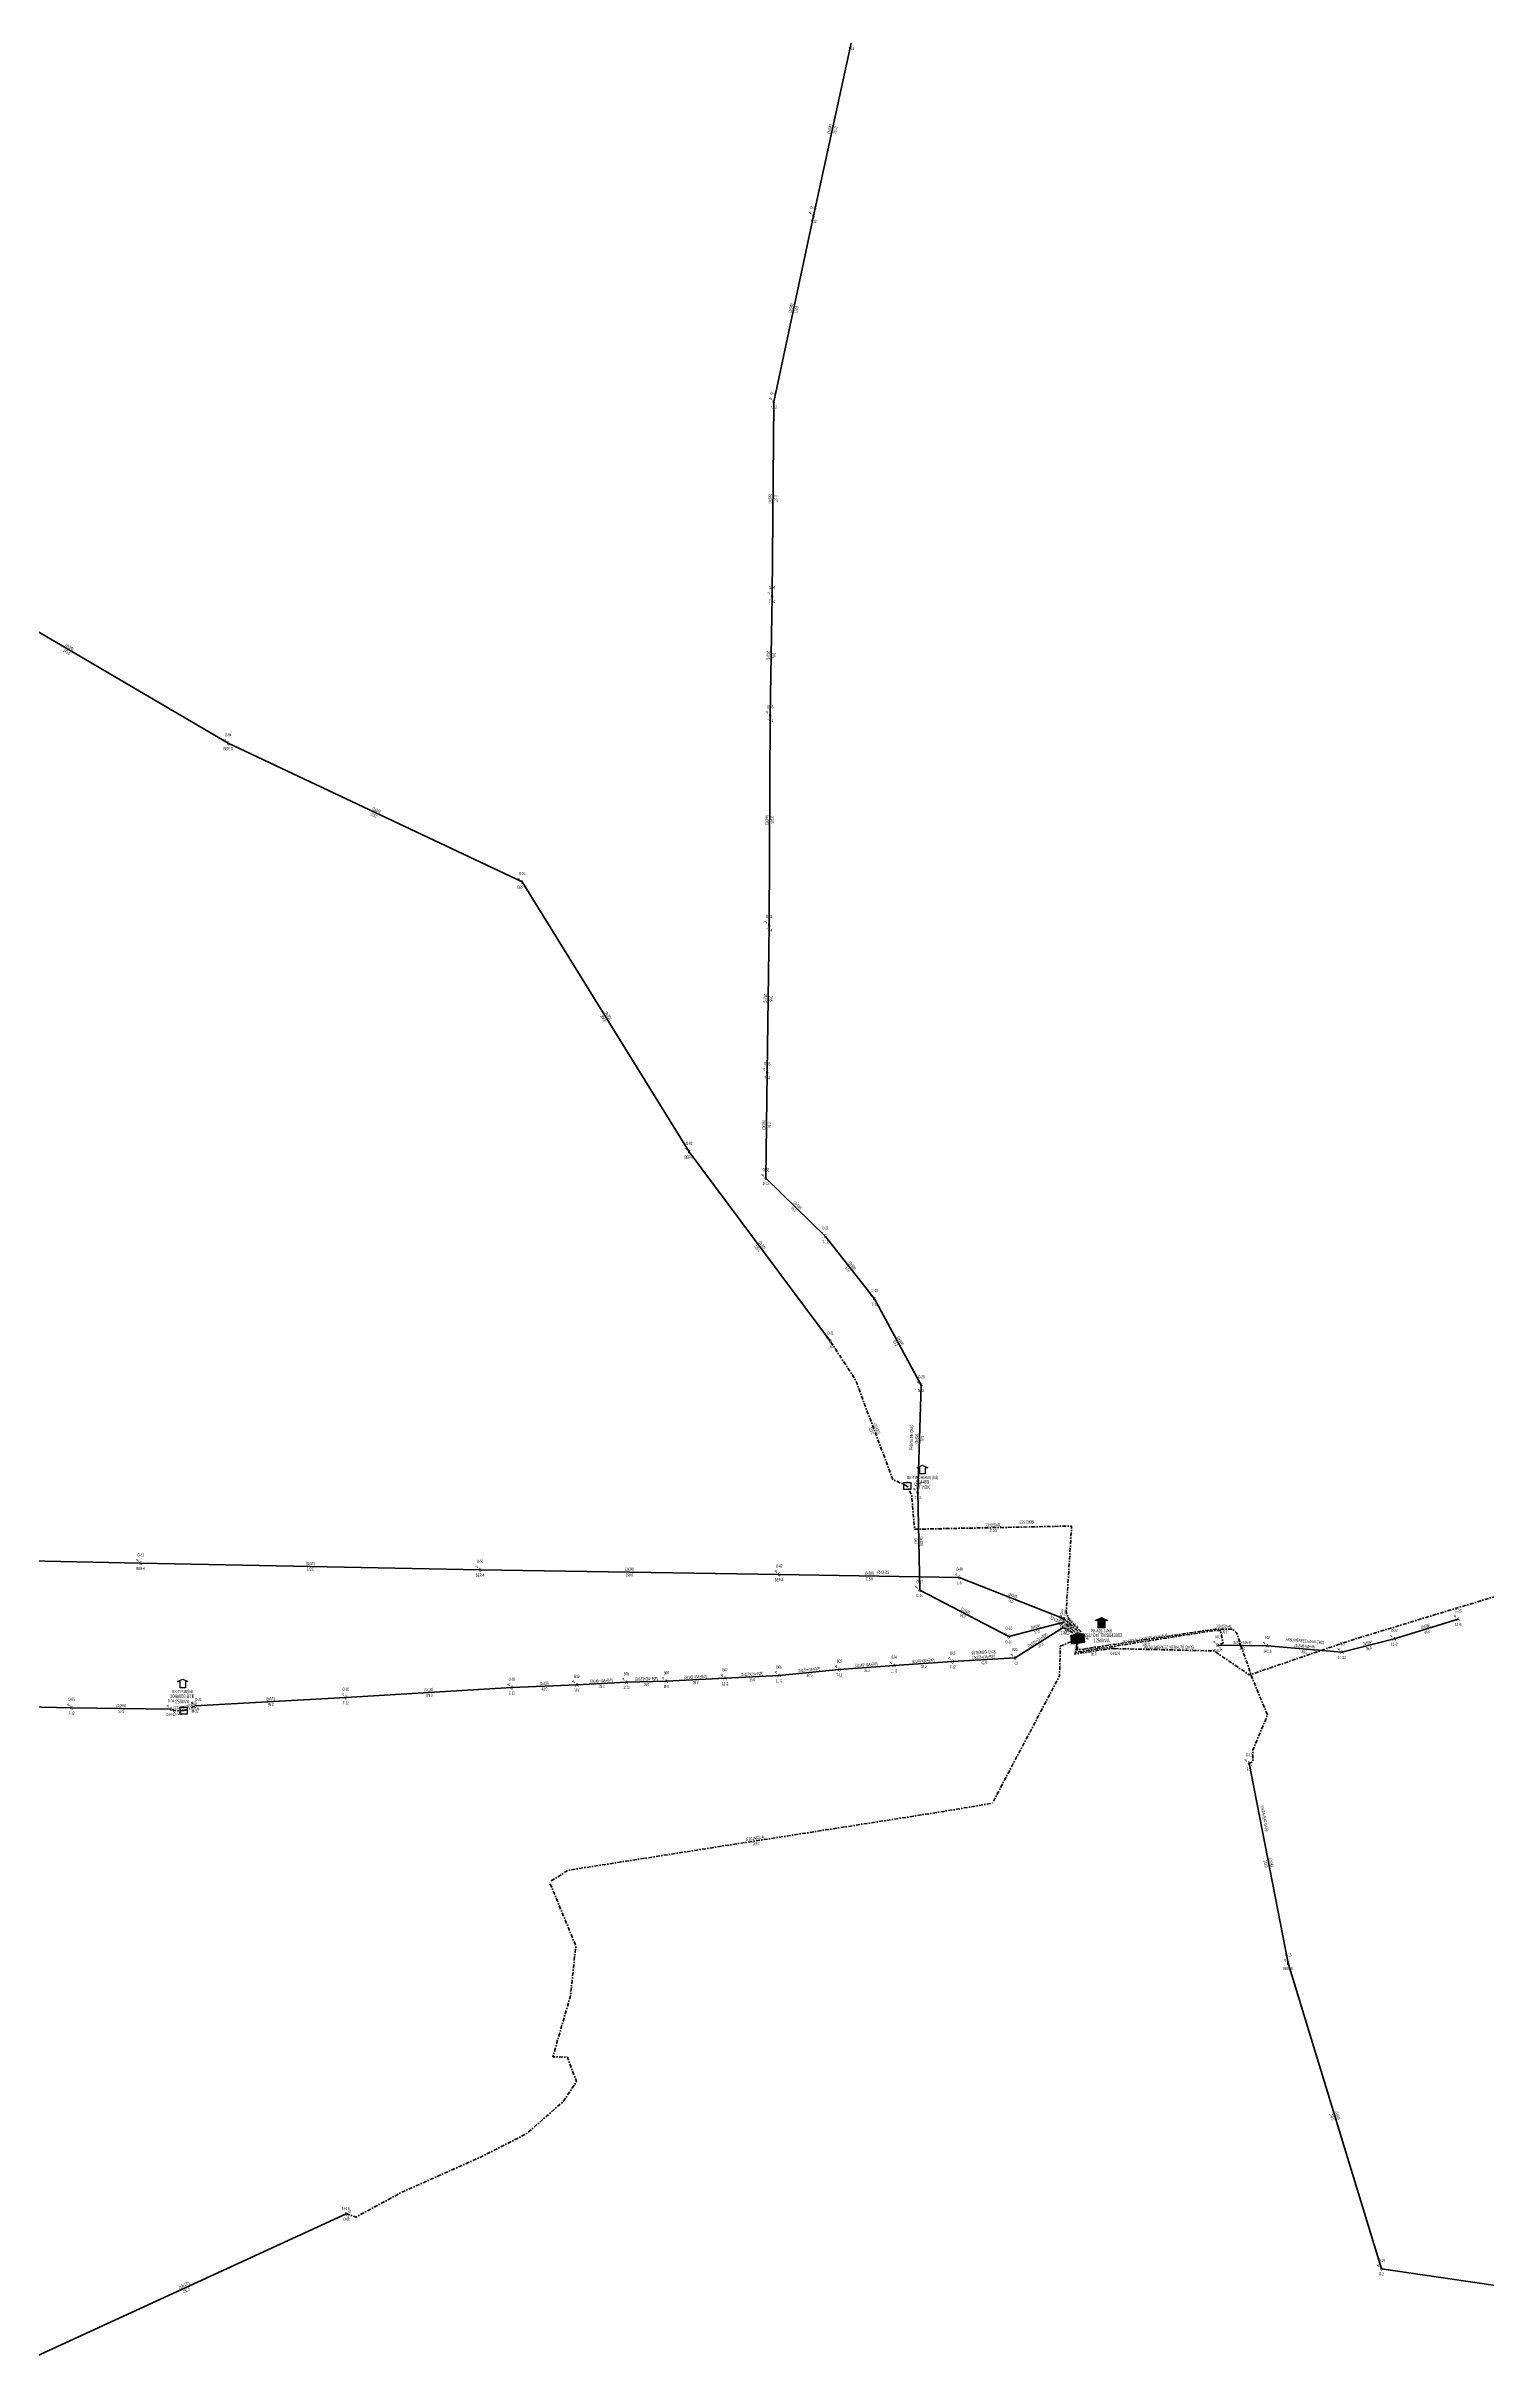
# Model space of a CAD drawing. Header units: millimetres. Extents: x 575398 to 593980, y 4181204 to 4193824.
# Drawn here: x 591706 to 592649, y 4185334 to 4186850 of the extents above; entities that cross this region are included whole.
import ezdxf
from ezdxf.enums import TextEntityAlignment as Align

# ---------------------------------------------------------------- set-up
doc = ezdxf.new("R2010")
doc.units = ezdxf.units.MM
doc.linetypes.add('DASHDOT', pattern=[5, 2.5, -1.25, 0, -1.25])
for name, color, linetype, lineweight in [('DIREK_ENH_MEVCUT', 6, 'Continuous', 25), ('DIREK_ENH_YENI', 6, 'Continuous', 25), ('DIREK_OG_MEVCUT', 16, 'Continuous', 25), ('DIREK_OG_YENI', 10, 'Continuous', 25), ('HAT_ABH_YERALTI_YENI', 10, 'DASHDOT', 80), ('HAT_ENH_HAVAI_YENI', 6, 'Continuous', 70), ('HAT_OG_HAVAI_MEVCUT', 48, 'Continuous', 70), ('HAT_OG_HAVAI_YENI', 1, 'Continuous', 70), ('HAT_OG_YERALTI_MEVCUT', 48, 'DASHDOT', 70), ('HAT_OG_YERALTI_YENI', 1, 'DASHDOT', 70), ('NODE_OG_YENI', 5, 'Continuous', 25), ('TRAFO_MEVCUT', 5, 'Continuous', 30), ('TRAFO_TADILAT_BYSK', 5, 'Continuous', 30), ('TRAFO_YENI', 5, 'Continuous', 30)]:
    doc.layers.add(name, color=color, linetype=linetype, lineweight=lineweight)
doc.styles.add('Direk', font='B_CAD')
doc.styles.get("Standard").update_dxf_attribs({"font": 'Arial'})

# ---------------------------------------------------------------- blocks, each defined once
blk = doc.blocks.new('YENI_BINA_KARE')
blk.add_hatch(color=5).paths.add_polyline_path([(-2.25, -2.25), (2.25, -2.25), (2.25, 2.25), (-2.25, 2.25)])
at = {"layer": 'TRAFO_TADILAT_BYSK', "linetype": 'Continuous'}
for p, q in [((-2.25, -2.25), (-2.25, 2.25)), ((-2.25, 2.25), (2.25, 2.25)), ((0, 1.8), (0, 2.7)), ((2.25, 2.25), (2.25, -2.25)), ((2.25, -2.25), (-2.25, -2.25))]:
    blk.add_line(p, q, dxfattribs=at)
blk = doc.blocks.new('YENI_BETKOSK')
at = {"layer": 'TRAFO_YENI', "linetype": 'Continuous'}
for p, q in [((-3.4, 2), (0, 3.6)), ((-1.8, 2), (-3.4, 2)), ((-1.8, -2), (-1.8, 2)), ((0, 3.6), (3.4, 2)), ((3.4, 2), (1.8, 2)), ((1.8, 2), (1.8, -2)), ((1.8, -2), (-1.8, -2))]:
    blk.add_line(p, q, dxfattribs=at)
for points in [[(-3.4, 2), (-1.8, 2), (-1.8, 2.752941)], [(-1.8, 2.752941), (0, -2), (0, 3.6)], [(-1.8, -2), (-1.8, 2.752941), (0, -2)], [(0, -2), (0, 3.6), (1.8, -2)], [(0, 3.6), (1.8, -2), (1.8, 2.752941)], [(1.8, 2), (1.8, 2.752941), (3.4, 2)]]:
    blk.add_solid(points, dxfattribs=at)
blk = doc.blocks.new('MEV_BINA_KARE')
at = {"layer": 'TRAFO_MEVCUT', "linetype": 'Continuous'}
for p, q in [((-2.25, -2.25), (-2.25, 2.25)), ((-2.25, 2.25), (2.25, 2.25)), ((0, 1.8), (0, 2.7)), ((2.25, 2.25), (2.25, -2.25)), ((2.25, -2.25), (-2.25, -2.25))]:
    blk.add_line(p, q, dxfattribs=at)
blk = doc.blocks.new('MEV_BETKOSK')
at = {"layer": 'TRAFO_MEVCUT', "linetype": 'Continuous'}
for p, q in [((-3.4, 2), (0, 3.6)), ((-1.8, 2), (-3.4, 2)), ((-1.8, -2), (-1.8, 2)), ((0, 3.6), (3.4, 2)), ((3.4, 2), (1.8, 2)), ((1.8, 2), (1.8, -2)), ((1.8, -2), (-1.8, -2))]:
    blk.add_line(p, q, dxfattribs=at)

msp = doc.modelspace()

# ---------------------------------------------------------------- linework, layer by layer
at = {"layer": 'HAT_ABH_YERALTI_YENI', "flags": 128}
msp.add_lwpolyline([(591902.063, 4185430.805), (591908.611113, 4185428.736761), (591938.409359, 4185444.896009), (591990.296853, 4185468.023006), (592020.208292, 4185483.271409), (592044.224789, 4185504.322906), (592052.971538, 4185517.368904), (592046.986906, 4185533.402716), (592037.466292, 4185533.653259), (592048.991246, 4185573.489511), (592052.498841, 4185606.310575), (592035.295831, 4185648.096532), (592047.405551, 4185655.802717), (592293.453038, 4185694.333643), (592325.378662, 4185699.838061), (592369.342829, 4185783.094638), (592369.83382, 4185802.523844), (592381.192, 4185807.343)], dxfattribs=at)
at = {"layer": 'HAT_ENH_HAVAI_YENI'}
msp.add_line((591691.239, 4185333.981), (591902.063, 4185430.805), dxfattribs=at)
at = {"layer": 'HAT_OG_HAVAI_MEVCUT'}
for p, q in [((592208.16, 4186739.2), (592232.94, 4186852.39)), ((592208.16, 4186739.2), (592182.14, 4186617.52)), ((592181.02, 4186490.34), (592182.14, 4186617.52)), ((591615.19, 4186516.8), (591824.8, 4186393.88)), ((592181.02, 4186490.34), (592179.76, 4186412.29)), ((592179.76, 4186412.29), (592179.11, 4186274.91)), ((591824.8, 4186393.88), (592017.32, 4186303.09)), ((592017.32, 4186303.09), (592126.76, 4186126.35)), ((592177.82, 4186178.5), (592179.11, 4186274.91)), ((592176.99, 4186109.13), (592177.82, 4186178.5)), ((592219.27, 4186002.2), (592126.76, 4186126.35)), ((592176.99, 4186109.13), (592215.95, 4186070.92)), ((592248.19, 4186030.03), (592215.95, 4186070.92)), ((592248.19, 4186030.03), (592278.8, 4185973.54)), ((592276.41, 4185903.4), (592278.8, 4185973.54)), ((592277.72, 4185839.29), (592276.41, 4185903.4)), ((591577.29, 4185860.67), (591767.48, 4185856.97)), ((591989.79, 4185852.65), (591767.48, 4185856.97)), ((591989.79, 4185852.65), (592185.65, 4185849.61)), ((592303.7, 4185847.6), (592185.65, 4185849.61)), ((592372.4, 4185820.45), (592303.7, 4185847.6)), ((592336.05, 4185808.85), (592277.72, 4185839.29)), ((592372.05, 4185818.32), (592336.05, 4185808.85)), ((592371.73, 4185814.9), (592340.22, 4185794.88)), ((592588.6, 4185807.3), (592630.5, 4185820.3)), ((592505.46, 4185802.77), (592554.31, 4185798.65)), ((592554.31, 4185798.65), (592588.6, 4185807.3)), ((592111.71, 4185779.66), (592150.3, 4185781.56)), ((592185.66, 4185783.42), (592150.3, 4185781.56)), ((592225.09, 4185787.31), (592185.66, 4185783.42)), ((592225.09, 4185787.31), (592260.94, 4185789.88)), ((592299.31, 4185792.48), (592260.94, 4185789.88)), ((592299.31, 4185792.48), (592340.22, 4185794.88)), ((591803.28, 4185763.55), (591901.86, 4185768.92)), ((591901.86, 4185768.92), (592010.61, 4185775.43)), ((592010.61, 4185775.43), (592053.17, 4185777.33)), ((592085.66, 4185779.01), (592053.17, 4185777.33)), ((592111.71, 4185779.66), (592085.66, 4185779.01)), ((591656.05, 4185763.56), (591722.18, 4185762.24)), ((591787.39, 4185761.34), (591722.18, 4185762.24)), ((592493.44, 4185725.89), (592519.07, 4185594.98)), ((592580.17, 4185394.9), (592519.07, 4185594.98)), ((592580.17, 4185394.9), (592756.43, 4185369.02))]:
    msp.add_line(p, q, dxfattribs=at)
at = {"layer": 'HAT_OG_HAVAI_YENI'}
msp.add_line((592505.46, 4185802.77), (592472.804, 4185803.209), dxfattribs=at)
at = {"layer": 'HAT_OG_YERALTI_MEVCUT', "flags": 128}
for points in [[(592269.576, 4185907.460712), (592260.116989, 4185911.764693), (592235.695526, 4185976.96539), (592219.27, 4186002.2)], [(592405.482346, 4185800.972005), (592470.553688, 4185799.45995), (592493.641966, 4185783.719304), (592562.004778, 4185807.002119), (592645.255482, 4185832.271281), (592741.392671, 4185860.91247), (592812.339131, 4185881.589344), (592916.96428, 4185908.415837), (592959.420321, 4185913.426222), (592996.042203, 4185909.616854), (593092.430532, 4185894.086485), (593239.547675, 4185880.632713), (593297.195539, 4185873.755937), (593398.350978, 4185861.334669), (593459.94933, 4185856.213666), (593469.165435, 4185846.947063)], [(591795.709948, 4185760.39821), (591789.802228, 4185760.531379), (591787.39, 4185761.34)], [(591795.709948, 4185760.39821), (591799.348542, 4185761.559443), (591803.28, 4185763.55)]]:
    msp.add_lwpolyline(points, dxfattribs=at)
at = {"layer": 'HAT_OG_YERALTI_YENI', "flags": 128}
for points in [[(592381.192, 4185807.343), (592383.354689, 4185812.186938), (592375.432935, 4185820.108693), (592373.658115, 4185825.086845), (592377.250793, 4185881.244039), (592274.347893, 4185879.151744), (592272.445806, 4185901.40616), (592269.576, 4185907.460712)], [(592381.192, 4185807.343), (592378.110028, 4185811.220064), (592371.73, 4185814.9)], [(592381.192, 4185807.343), (592379.711167, 4185811.542045), (592372.05, 4185818.32)], [(592381.192, 4185807.343), (592381.408726, 4185812.316407), (592372.4, 4185820.45)], [(592381.192, 4185807.343), (592380.281583, 4185798.560929), (592470.897072, 4185812.886049), (592474.693121, 4185812.886049), (592476.491249, 4185804.627978), (592472.804, 4185803.209)], [(592381.192, 4185807.343), (592381.09936, 4185800.054113), (592471.364074, 4185813.785154), (592482.731576, 4185813.785154), (592485.26394, 4185811.25279), (592495.898509, 4185780.810747), (592505.573155, 4185757.410679), (592495.897326, 4185734.572176), (592495.897326, 4185726.806259), (592493.44, 4185725.89)], [(592405.482346, 4185800.972005), (592403.519327, 4185801.117966), (592379.441824, 4185797.429498), (592381.192, 4185807.343)]]:
    msp.add_lwpolyline(points, dxfattribs=at)

# ---------------------------------------------------------------- block references
at = {"layer": 'TRAFO_MEVCUT'}
for name, p in [('MEV_BETKOSK', (592279.576, 4185917.460712)), ('MEV_BINA_KARE', (592269.576, 4185907.460712)), ('MEV_BETKOSK', (591795.061598, 4185777.358326)), ('MEV_BINA_KARE', (591795.709948, 4185760.39821))]:
    msp.add_blockref(name, p, dxfattribs=at)
at = {"layer": 'TRAFO_YENI', "xscale": 1.85, "yscale": 1.3, "zscale": 1.85, "rotation": 7.185362}
msp.add_blockref('YENI_BINA_KARE', (592381.192, 4185807.343), dxfattribs=at)
at = {"layer": 'TRAFO_YENI', "xscale": 1.2, "yscale": 1.2, "zscale": 1.2}
msp.add_blockref('YENI_BETKOSK', (592396.822612, 4185817.046652), dxfattribs=at)

# ---------------------------------------------------------------- texts
at = {"layer": 'DIREK_ENH_MEVCUT', "linetype": 'ByBlock', "width": 0.53}
for s, p in [('T-14', (592232.94, 4186848.89)), ('O-38', (592208.16, 4186744.7)), ('T-12', (592208.16, 4186735.7)), ('O-37', (592182.14, 4186623.02)), ('N-12', (592182.14, 4186614.02)), ('O-36', (592181.02, 4186495.84)), ('T-14', (592181.02, 4186486.84)), ('O-35', (592179.76, 4186417.79)), ('T-14', (592179.76, 4186408.79)), ('BER+0', (591824.8, 4186390.38)), ('O-04', (591824.8, 4186399.38)), ('BER+0', (592017.32, 4186299.59)), ('O-03', (592017.32, 4186308.59)), ('O-34', (592179.11, 4186280.41)), ('T-14', (592179.11, 4186271.41)), ('O-33', (592177.82, 4186184)), ('T-12', (592177.82, 4186175)), ('O-02', (592126.76, 4186131.85)), ('BER+0', (592126.76, 4186122.85)), ('O-32', (592176.99, 4186114.63)), ('D-12', (592176.99, 4186105.63)), ('O-31', (592215.95, 4186076.42)), ('T-12', (592215.95, 4186067.42)), ('O-30', (592248.19, 4186035.53)), ('T-12', (592248.19, 4186026.53)), ('O-01', (592219.27, 4186007.7)), ('L+0', (592219.27, 4185998.7)), ('O-29', (592278.8, 4185979.04)), ('N-14', (592278.8, 4185970.04)), ('O-28', (592276.41, 4185908.9)), ('T-14', (592276.41, 4185899.9)), ('O-51', (591767.48, 4185862.47)), ('O-50', (591989.79, 4185858.15)), ('BER-6', (591767.48, 4185853.47)), ('BER-4', (591989.79, 4185849.15)), ('BER-4', (592185.65, 4185846.11)), ('O-49', (592185.65, 4185855.11)), ('O-27', (592277.72, 4185844.79)), ('O-48', (592303.7, 4185853.1)), ('L-6', (592303.7, 4185844.1)), ('D-14', (592277.72, 4185835.79)), ('O-47', (592372.4, 4185825.95)), ('O-26', (592336.05, 4185814.35)), ('12 /11', (592371.73, 4185811.4)), ('11 /12', (592372.05, 4185814.82)), ('12 /11', (592372.4, 4185816.95)), ('O-25', (592372.05, 4185823.82)), ('B01', (592371.73, 4185820.4)), ('B03', (592299.31, 4185797.98)), ('D-14', (592336.05, 4185805.35)), ('B02', (592340.22, 4185800.38)), ('O-03', (592010.61, 4185780.93)), ('T-12', (592225.09, 4185783.81)), ('B05', (592225.09, 4185792.81)), ('T-12', (592299.31, 4185788.98)), ('T-12', (592340.22, 4185791.38)), ('O-05', (591722.18, 4185767.74)), ('O-04', (591787.39, 4185766.84)), ('O-01', (591805.327684, 4185767.622826)), ('O-02', (591901.86, 4185774.42)), ('T-12', (591901.86, 4185765.42)), ('Z-12', (592010.61, 4185771.93)), ('T-12', (591722.18, 4185758.74)), ('G-N-12', (591787.39, 4185757.84)), ('N-12', (591803.28, 4185760.05)), ('O-12', (592493.44, 4185731.39)), ('L-4', (592493.44, 4185722.39)), ('O-13', (592519.07, 4185600.48)), ('BER+0', (592519.07, 4185591.48)), ('O-14', (592580.17, 4185400.4)), ('R-2', (592580.17, 4185391.4))]:
    msp.add_text(s, height=2.05, dxfattribs=at).set_placement(p, align=Align.MIDDLE_CENTER)
at = {"layer": 'DIREK_ENH_MEVCUT', "color": 32, "linetype": 'ByBlock', "style": 'Direk'}
for p in [(592206.180101, 4186741.179899), (592180.160101, 4186619.499899), (592179.040101, 4186492.319899), (592177.780101, 4186414.269899), (591822.820101, 4186395.859899), (592015.340101, 4186305.069899), (592177.130101, 4186276.889899), (592175.840101, 4186180.479899), (592124.780101, 4186128.329899), (592175.010101, 4186111.109899), (592213.970101, 4186072.899899), (592246.210101, 4186032.009899), (592217.290101, 4186004.179899), (592276.820101, 4185975.519899), (592274.430101, 4185905.379899), (591765.500101, 4185858.949899), (591987.810101, 4185854.629899), (592183.670101, 4185851.589899), (592275.740101, 4185841.269899), (592301.720101, 4185849.579899), (592334.070101, 4185810.829899), (592369.750101, 4185816.879899), (592370.070101, 4185820.299899), (592370.420101, 4185822.429899), (592338.240101, 4185796.859899), (592223.110101, 4185789.289899), (592297.330101, 4185794.459899), (591801.300101, 4185765.529899), (591899.880101, 4185770.899899), (592008.630101, 4185777.409899), (591720.200101, 4185764.219899), (591785.410101, 4185763.319899), (592491.460101, 4185727.869899), (592517.090101, 4185596.959899), (592578.190101, 4185396.879899)]:
    msp.add_text('4', height=2, rotation=225.000001, dxfattribs=at).set_placement(p, align=Align.MIDDLE_CENTER)
at = {"layer": 'DIREK_ENH_MEVCUT', "linetype": 'ByBlock', "style": 'Direk'}
for s, p in [('6', (592208.16, 4186739.2)), ('6', (592182.14, 4186617.52)), ('6', (592181.02, 4186490.34)), ('6', (592179.76, 4186412.29)), ('6', (591824.8, 4186393.88)), ('6', (592017.32, 4186303.09)), ('6', (592179.11, 4186274.91)), ('6', (592177.82, 4186178.5)), ('6', (592126.76, 4186126.35)), ('6', (592176.99, 4186109.13)), ('6', (592215.95, 4186070.92)), ('6', (592248.19, 4186030.03)), ('6', (592219.27, 4186002.2)), ('6', (592278.8, 4185973.54)), ('6', (592276.41, 4185903.4)), ('6', (591767.48, 4185856.97)), ('6', (591989.79, 4185852.65)), ('6', (592185.65, 4185849.61)), ('6', (592303.7, 4185847.6)), ('6', (592277.72, 4185839.29)), ('A', (592371.73, 4185814.9)), ('A', (592372.05, 4185818.32)), ('A', (592372.4, 4185820.45)), ('6', (592336.05, 4185808.85)), ('6', (592340.22, 4185794.88)), ('6', (592225.09, 4185787.31)), ('6', (592299.31, 4185792.48)), ('6', (591901.86, 4185768.92)), ('6', (592010.61, 4185775.43)), ('6', (591722.18, 4185762.24)), ('6', (591787.39, 4185761.34)), ('6', (591803.28, 4185763.55)), ('6', (592493.44, 4185725.89)), ('6', (592519.07, 4185594.98)), ('6', (592580.17, 4185394.9))]:
    msp.add_text(s, height=2.5, dxfattribs=at).set_placement(p, align=Align.MIDDLE_CENTER)
at = {"layer": 'DIREK_ENH_MEVCUT', "color": 32, "style": 'Direk'}
for p in [(592221.249899, 4186000.220101), (592373.709899, 4185812.920101), (592374.029899, 4185816.340101), (592374.379899, 4185818.470101), (591789.369899, 4185759.360101), (591805.259899, 4185761.570101), (592495.419899, 4185723.910101)]:
    msp.add_text('f', height=2, rotation=405.000001, dxfattribs=at).set_placement(p, align=Align.MIDDLE_CENTER)
at = {"layer": 'DIREK_ENH_YENI', "width": 0.53}
for s, p in [('N+1.5', (591901.842928, 4185434.333014)), ('O-01', (591902.280901, 4185427.31179))]:
    msp.add_text(s, height=2.05, dxfattribs=at).set_placement(p, align=Align.MIDDLE_CENTER)
at = {"layer": 'DIREK_ENH_YENI', "style": 'Direk'}
msp.add_text('8', height=2.5, dxfattribs=at).set_placement((591902.063, 4185430.805), align=Align.MIDDLE_CENTER)
at = {"layer": 'DIREK_ENH_YENI', "color": 32, "style": 'Direk'}
for s, rotation, p in [('4', 121.468983, (591904.451184, 4185432.266703)), ('f', 394.869652, (591903.663792, 4185428.507727))]:
    msp.add_text(s, height=2, rotation=rotation, dxfattribs=at).set_placement(p, align=Align.MIDDLE_CENTER)
at = {"layer": 'DIREK_OG_MEVCUT', "linetype": 'ByBlock', "width": 0.53}
for s, p in [('O-23', (592630.5, 4185825.8)), ('O-22', (592588.6, 4185812.8)), ('11 /5', (592630.5, 4185816.8)), ('B04', (592260.94, 4185795.38)), ('14 /16', (592505.46, 4185799.27)), ('A02', (592505.46, 4185808.27)), ('14 /16', (592554.31, 4185795.15)), ('A03', (592554.31, 4185804.15)), ('11 /2', (592588.6, 4185803.8)), ('B10', (592053.17, 4185782.83)), ('B09', (592085.66, 4185784.51)), ('B08', (592111.71, 4185785.16)), ('B07', (592150.3, 4185787.06)), ('11 /2', (592185.66, 4185779.92)), ('B06', (592185.66, 4185788.92)), ('11 /2', (592260.94, 4185786.38)), ('N-V', (592053.17, 4185773.83)), ('11 /2', (592085.66, 4185775.51)), ('M-II', (592111.71, 4185776.16)), ('11 /2', (592150.3, 4185778.06))]:
    msp.add_text(s, height=2.05, dxfattribs=at).set_placement(p, align=Align.MIDDLE_CENTER)
at = {"layer": 'DIREK_OG_MEVCUT', "color": 32, "linetype": 'ByBlock', "style": 'Direk'}
for p in [(592628.520101, 4185822.279899), (592503.480101, 4185804.749899), (592552.330101, 4185800.629899), (592586.620101, 4185809.279899), (592083.680101, 4185780.989899), (592109.730101, 4185781.639899), (592148.320101, 4185783.539899), (592183.680101, 4185785.399899), (592258.960101, 4185791.859899), (592051.190101, 4185779.309899)]:
    msp.add_text('4', height=2, rotation=225.000001, dxfattribs=at).set_placement(p, align=Align.MIDDLE_CENTER)
at = {"layer": 'DIREK_OG_MEVCUT', "linetype": 'ByBlock', "style": 'Direk'}
for p in [(592630.5, 4185820.3), (592505.46, 4185802.77), (592554.31, 4185798.65), (592588.6, 4185807.3), (592111.71, 4185779.66), (592150.3, 4185781.56), (592185.66, 4185783.42), (592260.94, 4185789.88), (592053.17, 4185777.33), (592085.66, 4185779.01)]:
    msp.add_text('A', height=2.5, dxfattribs=at).set_placement(p, align=Align.MIDDLE_CENTER)
at = {"layer": 'DIREK_OG_YENI', "color": 32, "linetype": 'ByBlock', "style": 'Direk'}
msp.add_text('4', height=2, rotation=225.000001, dxfattribs=at).set_placement((592470.824101, 4185805.188899), align=Align.MIDDLE_CENTER)
at = {"layer": 'DIREK_OG_YENI', "linetype": 'ByBlock', "width": 0.53}
for s, p in [("G-K2''", (592473.177161, 4185799.709)), ('A01', (592472.804, 4185808.709))]:
    msp.add_text(s, height=2.05, dxfattribs=at).set_placement(p, align=Align.MIDDLE_CENTER)
at = {"layer": 'DIREK_OG_YENI', "linetype": 'ByBlock', "style": 'Direk'}
msp.add_text('8', height=2.5, dxfattribs=at).set_placement((592472.804, 4185803.209), align=Align.MIDDLE_CENTER)
at = {"layer": 'DIREK_OG_YENI', "color": 32, "style": 'Direk'}
msp.add_text('f', height=2, rotation=405.000001, dxfattribs=at).set_placement((592474.783899, 4185801.229101), align=Align.MIDDLE_CENTER)
at = {"layer": 'HAT_ABH_YERALTI_YENI', "lineweight": 30, "width": 0.53}
msp.add_text('2(3(1x400))-AL', height=2.05, rotation=8.900209, dxfattribs=at).set_placement((592170.297787, 4185675.907945), align=Align.CENTER)
msp.add_text('766.0', height=2.05, rotation=8.900209, dxfattribs=at).set_placement((592170.560801, 4185674.228415), align=Align.TOP_CENTER)
at = {"layer": 'HAT_ENH_HAVAI_YENI', "lineweight": 30, "width": 0.53}
msp.add_text('2(3x477)', height=2.05, rotation=24.667644, dxfattribs=at).set_placement((591796.296249, 4185383.165432, 295951.0315), align=Align.CENTER)
msp.add_text('232.0', height=2.05, rotation=24.667644, dxfattribs=at).set_placement((591797.005751, 4185381.620568, 295951.0315), align=Align.TOP_CENTER)
at = {"layer": 'HAT_OG_HAVAI_MEVCUT', "lineweight": 30, "width": 0.53}
for s, rotation, p in [('(3xSW)', 77.651403, (592219.719665, 4186795.97678, 296116.47)), ('(3xSW)', 437.929685, (592194.318792, 4186678.537745, 296091.07)), ('(3xSW)', 89.495443, (592180.730033, 4186553.937485, 296091.07)), ('(3x3/0)', 329.611685, (591720.424979, 4186456.073224, 295912.4)), ('(3xSW)', 449.075126, (592179.540111, 4186451.32872, 296089.88)), ('(3x3/0)', 334.752027, (591921.422556, 4186349.2538, 296008.66)), ('(3xSW)', 449.728913, (592178.58501, 4186343.604022, 296089.555)), ('(3xSW)', 89.233408, (592177.615076, 4186226.716372, 296089.555)), ('(3x3/0)', 301.766399, (592072.762671, 4186215.167489, 296063.38)), ('(3xSW)', 89.314499, (592176.555061, 4186143.825169, 296088.91)), ('(3xSW)', 315.556829, (592197.065171, 4186090.631854, 296107.975)), ('(3x3/0)', 306.691527, (592173.696584, 4186064.782881, 296063.38)), ('(3xSW)', 308.254254, (592232.73748, 4186051.001279, 296107.975)), ('(3xSW)', 298.45175, (592264.242336, 4186002.189956, 296139.4)), ('(3xSW)', 88.048418, (592276.755493, 4185938.498947, 296139.4)), ('(3xSW)', 271.170598, (592277.914823, 4185871.362365, 296138.205)), ('(3x3/0)', 358.88675, (591878.651514, 4185855.65984, 295883.74)), ('(3x3/0)', 359.110767, (592087.733192, 4185851.979898, 296092.825)), ('(3x3/0)', 359.024537, (592244.689471, 4185849.454877, 296092.825)), ('(3xSW)', 332.441818, (592307.278252, 4185824.82356, 296138.86)), ('(3x3/0)', 338.436241, (592338.362406, 4185834.815508, 296151.85)), ('(3xSW)', 374.738079, (592353.833759, 4185814.407034, 296168.025)), ('(3xSW)', 17.237158, (592609.298122, 4185814.611823, 296315.25)), ('(3x1/0)+(3A+R/P)', 3.35743, (592319.71522, 4185794.528541, 296170.11)), ('(3x1/0)+(3A+R/P)', 392.429993, (592355.519172, 4185805.60744, 296170.11)), ('(3xSW)+(4P+R)', 355.179094, (592529.956435, 4185801.556993, 296277.155)), ('(3xSW)', 14.158057, (592571.247092, 4185803.799181, 296294.3)), ('(3x1/0)+(3A+R/P)', 362.960026, (592069.371107, 4185779.018866, 296026.585)), ('(3x1/0)+(3A+R/P)', 361.429349, (592098.663797, 4185780.184736, 296042.83)), ('(3x1/0)+(3A+R/P)', 2.818713, (592130.9632, 4185781.458972, 296075.15)), ('(3x1/0)+(3A+R/P)', 363.011087, (592167.93535, 4185783.338826, 296075.15)), ('(3x1/0)+(3A+R/P)', 365.634331, (592205.291548, 4185786.210893, 296092.83)), ('(3x1/0)+(3A+R/P)', 4.100382, (592242.954222, 4185789.442824, 296130.47)), ('(3x1/0)+(3A+R/P)', 363.876509, (592280.067535, 4185792.028055, 296130.47)), ('(3x1/0)', 3.118021, (591852.523766, 4185767.083742, 295950.93)), ('(3x1/0)', 3.425756, (591956.184208, 4185773.023481, 296005.305)), ('(3x1/0)', 2.55615, (592031.852091, 4185777.229154, 296026.585)), ('(3xSW)', 359.209279, (591754.79673, 4185762.639919, 295861.09)), ('(3x3/0)', 281.077442, (592507.089163, 4185660.598315, 296259.535)), ('(3x3/0)', 286.98151, (592550.432939, 4185495.188254, 296259.535))]:
    msp.add_text(s, height=2.05, rotation=rotation, dxfattribs=at).set_placement(p, align=Align.CENTER)
for s, rotation, p in [('116.0', 77.651403, (592221.380335, 4186795.61322, 296116.47)), ('124.0', 437.929685, (592195.981208, 4186678.182255, 296091.07)), ('127.0', 89.495443, (592182.429967, 4186553.922515, 296091.07)), ('243.0', 329.611685, (591719.565021, 4186454.606776, 295912.4)), ('78.0', 449.075126, (592181.239889, 4186451.30128, 296089.88)), ('213.0', 334.752027, (591920.697444, 4186347.7162, 296008.66)), ('137.0', 449.728913, (592180.28499, 4186343.595978, 296089.555)), ('96.0', 89.233408, (592179.314924, 4186226.693628, 296089.555)), ('208.0', 301.766399, (592071.317329, 4186214.272511, 296063.38)), ('69.0', 89.314499, (592178.254939, 4186143.804831, 296088.91)), ('55.0', 315.556829, (592195.874829, 4186089.418146, 296107.975)), ('155.0', 306.691527, (592172.333416, 4186063.767119, 296063.38)), ('52.0', 308.254254, (592231.40252, 4186049.948721, 296107.975)), ('64.0', 298.45175, (592262.747664, 4186001.380044, 296139.4)), ('70.0', 88.048418, (592278.454507, 4185938.441053, 296139.4)), ('64.0', 271.170598, (592276.215177, 4185871.327635, 296138.205)), ('222.0', 358.88675, (591878.618486, 4185853.96016, 295883.74)), ('196.0', 359.110767, (592087.706808, 4185850.280102, 296092.825)), ('118.0', 359.024537, (592244.660529, 4185847.755123, 296092.825)), ('74.0', 338.436241, (592337.737594, 4185833.234492, 296151.85)), ('66.0', 332.441818, (592306.491748, 4185823.31644, 296138.86)), ('37.0', 374.738079, (592354.266241, 4185812.762966, 296168.025)), ('44.0', 17.237158, (592609.801878, 4185812.988177, 296315.25)), ('37.0', 392.429993, (592356.430828, 4185804.17256, 296170.11)), ('49.0', 355.179094, (592529.813565, 4185799.863007, 296277.155)), ('35.0', 14.158057, (592571.662908, 4185802.150819, 296294.3)), ('35.0', 363.011087, (592168.02465, 4185781.641174, 296075.15)), ('40.0', 365.634331, (592205.458452, 4185784.519107, 296092.83)), ('36.0', 4.100382, (592243.075778, 4185787.747176, 296130.47)), ('38.0', 363.876509, (592280.182465, 4185790.331945, 296130.47)), ('41.0', 3.35743, (592319.81478, 4185792.831459, 296170.11)), ('99.0', 3.118021, (591852.616234, 4185765.386258, 295950.93)), ('109.0', 3.425756, (591956.285792, 4185771.326519, 296005.305)), ('43.0', 2.55615, (592031.927909, 4185775.530846, 296026.585)), ('33.0', 362.960026, (592069.458893, 4185777.321134, 296026.585)), ('26.0', 361.429349, (592098.706203, 4185778.485264, 296042.83)), ('39.0', 2.818713, (592131.0468, 4185779.761028, 296075.15)), ('65.0', 359.209279, (591754.77327, 4185760.940081, 295861.09)), ('133.0', 281.077442, (592505.420837, 4185660.271685, 296259.535)), ('209.0', 286.98151, (592548.807061, 4185494.691746, 296259.535))]:
    msp.add_text(s, height=2.05, rotation=rotation, dxfattribs=at).set_placement(p, align=Align.TOP_CENTER)
at = {"layer": 'HAT_OG_HAVAI_MEVCUT', "lineweight": 35, "width": 0.53}
for s, rotation, p in [('RADYOLİNK ÇIKIŞ', 88.048418, (592273.347057, 4185939.06677, 296139.4)), (' F5 GİRİŞ', 359.024537, (592253.487418, 4185849.964528, 296092.825)), ('SÜTBİRLİĞİ ÇIKIŞ', 3.35743, (592319.56875, 4185797.523128, 296170.11)), ('AKSU MERKEZ HAVAİ ÇIKIŞ', 355.179094, (592529.999808, 4185804.979696, 296277.155)), ('YAKAAVŞAR ÇIKIŞI', 281.077442, (592502.542702, 4185689.608264, 296259.535))]:
    msp.add_text(s, height=2.05, rotation=rotation, dxfattribs=at).set_placement(p, align=Align.CENTER)
at = {"layer": 'HAT_OG_HAVAI_YENI', "lineweight": 30, "width": 0.53}
msp.add_text('3xSW+[4P+R]', height=2.05, rotation=359.22981, dxfattribs=at).set_placement((592489.143426, 4185803.839423, 296236.402), align=Align.CENTER)
msp.add_text('33.0', height=2.05, rotation=359.22981, dxfattribs=at).set_placement((592489.120574, 4185802.139577, 296236.402), align=Align.TOP_CENTER)
at = {"layer": 'HAT_OG_YERALTI_MEVCUT', "lineweight": 30, "width": 0.53}
for rotation, p in [(290.533855, (592248.702253, 4185944.663188)), (26.853782, (591800.930313, 4185763.31306)), (358.708685, (591792.775244, 4185761.314578))]:
    msp.add_text('(3(1x95))', height=2.05, rotation=rotation, dxfattribs=at).set_placement(p, align=Align.CENTER)
for s, rotation, p in [('128.0', 290.533855, (592247.110262, 4185944.066895)), ('22.0', 358.708685, (591792.736933, 4185759.61501)), ('22.0', 26.853782, (591801.698229, 4185761.796384))]:
    msp.add_text(s, height=2.05, rotation=rotation, dxfattribs=at).set_placement(p, align=Align.TOP_CENTER)
at = {"layer": 'HAT_OG_YERALTI_YENI', "lineweight": 30, "width": 0.53}
for s, rotation, p in [('3(1x150)-AL', 361.164818, (592325.782064, 4185881.047716)), ('3(1x150)-AL+3x150/70-Al+4x16-Al', 330.024081, (592375.344704, 4185813.796332)), ('3(1x150)-AL', 318.500306, (592376.443807, 4185815.567638)), ('3(1x150)-AL', 317.922472, (592377.473978, 4185817.014106)), ('3(1x150)-AL', 368.709516, (592391.351864, 4185800.11393)), ('3(1x150)-AL+3x150/70-Al+4x16-Al', 8.983368, (592425.456602, 4185806.563063))]:
    msp.add_text(s, height=2.05, rotation=rotation, dxfattribs=at).set_placement(p, align=Align.CENTER)
for s, rotation, p in [('210.0', 361.164818, (592325.816622, 4185879.348067)), ('26.0', 330.024081, (592374.495323, 4185812.323732)), ('28.0', 318.500306, (592375.31736, 4185814.294407)), ('31.0', 317.922472, (592376.334748, 4185815.752301)), ('36.0', 368.709516, (592391.609287, 4185798.433534)), ('130.0', 8.983368, (592425.722053, 4185804.883915))]:
    msp.add_text(s, height=2.05, rotation=rotation, dxfattribs=at).set_placement(p, align=Align.TOP_CENTER)
at = {"layer": 'HAT_OG_YERALTI_YENI', "lineweight": 35, "width": 0.53}
msp.add_text('GES ÇIKIŞI', height=2.05, rotation=361.164818, dxfattribs=at).set_placement((592347.820299, 4185882.833297), align=Align.CENTER)
at = {"layer": 'HAT_OG_YERALTI_YENI', "lineweight": 30, "width": 0.53}
msp.add_text('3(1x150)-AL', height=2.05, dxfattribs=at).set_placement((592477.047825, 4185814.635154), align=Align.CENTER)
msp.add_text('220.0', height=2.05, dxfattribs=at).set_placement((592477.047825, 4185812.935154), align=Align.TOP_CENTER)
at = {"layer": 'NODE_OG_YENI', "width": 0.6}
msp.add_text('O-N24', height=2.1, dxfattribs=at).set_placement((592405.482346, 4185798.972005), align=Align.TOP_CENTER)
at = {"layer": 'NODE_OG_YENI', "style": 'Direk'}
msp.add_text('M', height=1.4, dxfattribs=at).set_placement((592405.482346, 4185800.972005), align=Align.MIDDLE_CENTER)
at = {"layer": 'NODE_OG_YENI', "lineweight": 35, "width": 0.6}
msp.add_text('AKSU MERKEZ YERALTIİ ÇIKIŞ', height=2.1, dxfattribs=at).set_placement((592440.992923, 4185802.939047), align=Align.TOP_CENTER)
at = {"layer": 'TRAFO_MEVCUT', "width": 0.6}
for s, height, p in [('BK-TIP 2H(550) (hd)', 2.1, (592279.576, 4185911.960712)), ('TR YOK', 2.5, (592279.576, 4185905.460712)), ('864469', 2.5, (592279.576, 4185908.960712)), ('1044003 BTK', 2.5, (591794.726915, 4185768.599722)), ('BK-TIP1B(hd)', 2.1, (591795.061598, 4185771.858326)), ('250kVA', 2.5, (591794.726915, 4185765.099722))]:
    msp.add_text(s, height=height, dxfattribs=at).set_placement(p, align=Align.CENTER)
at = {"layer": 'TRAFO_YENI', "width": 0.6}
for s, height, p in [('AKSU DM TM:1043002', 2.5, (592396.822612, 4185808.546652)), ('PB-A16-1-(hd)', 2.1, (592396.822612, 4185811.546652)), ('1250kVA', 2.5, (592396.822612, 4185805.046652))]:
    msp.add_text(s, height=height, dxfattribs=at).set_placement(p, align=Align.CENTER)

doc.saveas('drawing.dxf')
